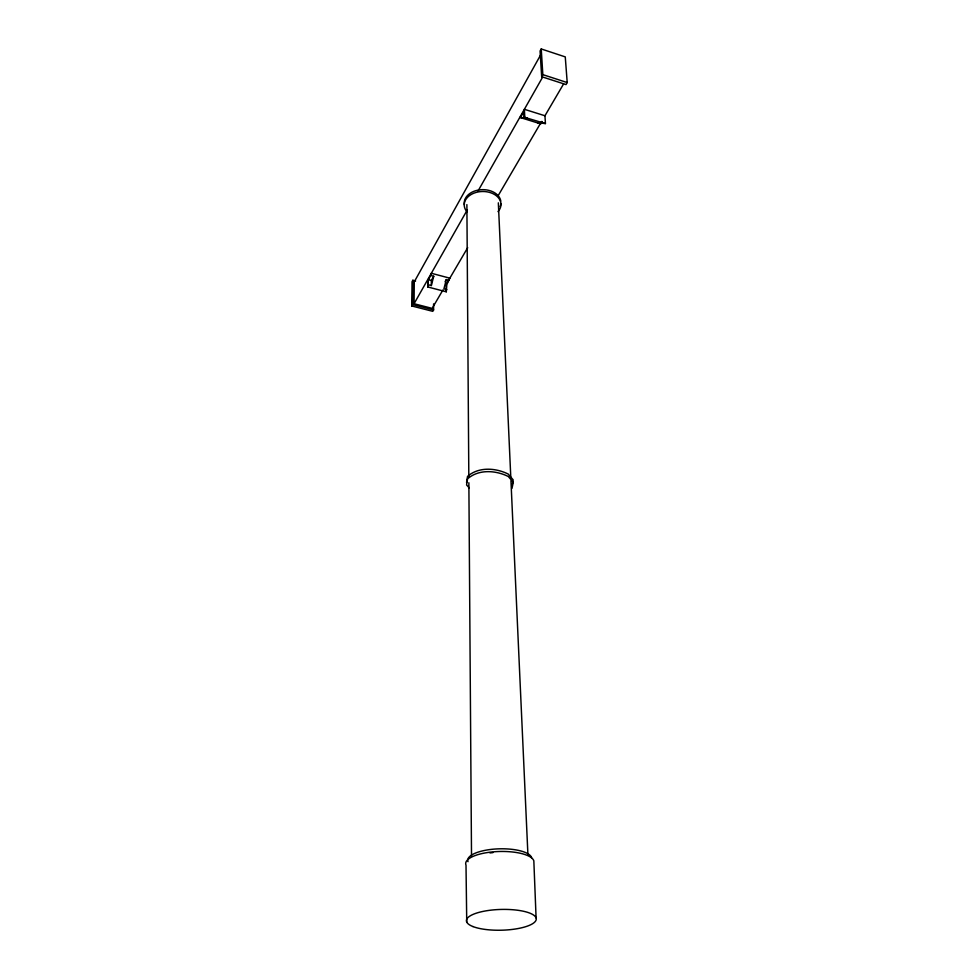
<?xml version="1.0" encoding="UTF-8"?>
<svg xmlns="http://www.w3.org/2000/svg" width="979" height="979" viewBox="0 0 979 979"><rect width="100%" height="100%" fill="white"/><g stroke="black" fill="none" stroke-linecap="round" stroke-linejoin="round"><path stroke-width="1.47" d="M428.361 284.779L431.335 285.562L431.335 280.471L433.746 276.249L430.772 275.466L428.374 279.7L427.799 286.969L446.277 291.803L446.816 284.546L449.838 278.171L431.347 273.276L430.772 275.466M427.799 286.969L427.811 279.492M433.599 303.869L433.599 309.915L432.767 311.334L411.792 305.974L412.049 281.719L412.844 280.275L415.61 280.997M411.792 305.974L412.587 304.542L412.844 280.275M442.973 289.906L432.155 308.373L414.056 303.735L414.276 281.805L541.081 54.114M466.542 482.561L467.534 476.406C478.609 466.628 495.655 467.815 508.199 474.056L513.192 479.881L511.907 485.976M511.993 488.386L513.277 482.292L508.285 476.492C495.717 470.25 478.67 469.063 467.57 478.829L466.579 484.972L469.186 487.823M431.335 285.562L433.746 276.249M449.275 280.349L446.326 279.578L443.903 288.854L446.852 289.625M541.228 48.95L540.078 51.006L541.668 76.705L566.021 84.573L567.208 82.554L565.262 56.892L541.228 48.95L542.831 74.649L541.668 76.705M414.056 303.735L467.399 209.726M477.923 191.186L542.525 77.317M520.583 117.333L523.704 111.851L523.973 117.174L527.289 118.202L519.8 117.382L540.273 123.746L542.366 121.543M445.102 281.671L446.326 279.578M446.057 284.62L467.693 247.687M497.821 196.241L541.607 121.457M544.948 115.767L563.488 84.108M523.973 117.174L545.438 123.574L544.948 115.755L524.377 109.305L524.781 117.137M545.438 123.574L537.826 122.705L541.093 123.721M412.587 304.542L433.599 309.915M428.374 279.7L431.335 280.471M542.831 74.649L567.208 82.554M498.335 202.837L510.818 477.801M510.952 480.86L527.938 855.132M536.088 917.984L533.836 860.884A34.167 11.307 -1.5 0 0 495.802 851.657A34.167 11.307 -1.5 0 0 466.004 865.142L466.738 922.083M466.885 204.623L468.819 476.638M468.868 482.745L471.511 855.622M446.228 284.338L446.277 291.803M467.032 211.843A18.368 13.155 -1.5 0 1 470.715 194.772A18.368 13.155 -1.5 0 1 494.738 194.625A18.368 13.155 -1.5 0 1 498.005 211.635M500.832 203.779A18.356 13.168 -1.5 0 1 500.073 206.532M464.389 204.88A18.356 13.168 -1.5 0 1 480.199 189.791A18.356 13.168 -1.5 0 1 500.783 201.038M468.035 861.679A32.026 10.659 -1.5 0 1 495.961 848.977A32.026 10.659 -1.5 0 1 531.609 857.665M489.965 852.954A32.062 10.61 -1.5 0 1 492.988 852.611M472.967 926.562A34.938 10.39 -1.5 0 0 533.163 923.344A34.938 10.39 -1.5 0 0 497.883 909.564A34.938 10.39 -1.5 0 0 472.967 926.562"/></g></svg>
